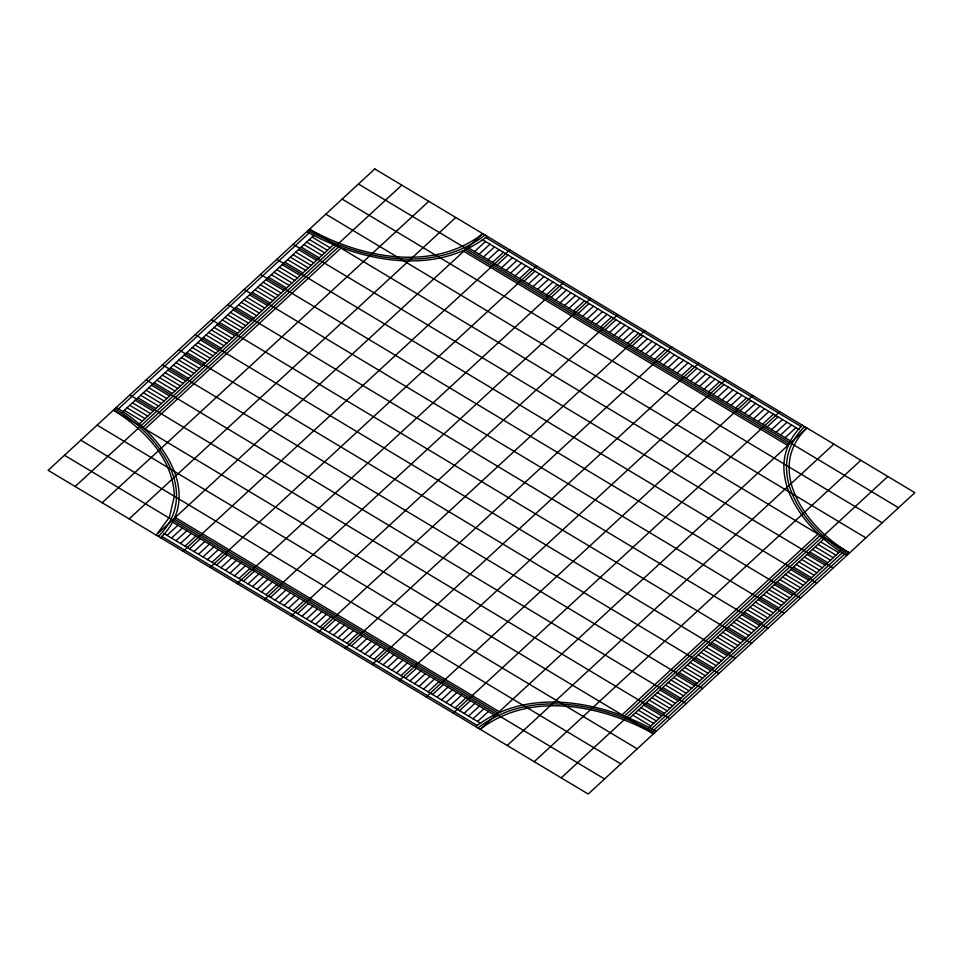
<?xml version="1.0" encoding="UTF-8"?>
<svg xmlns="http://www.w3.org/2000/svg" width="963" height="963" viewBox="0 0 963 963"><rect width="100%" height="100%" fill="white"/><g stroke="black" fill="none" stroke-linecap="round" stroke-linejoin="round"><path stroke-width="1.44" d="M158.413 536.427C202.615 492.635 157.089 432.772 114.838 408.806M160.665 537.775C205.757 493.092 159.316 432.002 116.198 407.542M802.335 425.225C757.243 469.908 803.684 530.998 846.802 555.458M804.587 426.573C760.385 470.365 805.911 530.228 848.162 554.194M118.268 409.058L309.159 232.926M122.409 412.092L314.022 235.285M138.985 424.202L333.463 244.758M75.15 486.52L401.788 185.137M143.102 427.247L338.338 247.106M144.787 429.125L341.155 247.936M102.162 502.71L428.788 201.327M129.162 518.888L455.788 217.506M166.996 535.356L177.89 525.304M474.578 251.548L485.46 241.508M171.498 538.052L182.38 528.013M479.08 254.256L489.962 244.205M176 540.749L186.882 530.709M483.582 256.952L494.464 246.901M180.502 543.445L191.384 533.406M488.072 259.649L498.966 249.598M185.004 546.141L195.886 536.102M492.575 262.345L503.468 252.294M183.163 551.257L509.8 249.874M189.494 548.85L200.388 538.799M497.077 265.042L507.97 254.99M193.996 551.546L204.89 541.495M501.579 267.738L512.472 257.699M198.498 554.243L209.392 544.191M506.081 270.434L516.962 260.395M203 556.939L213.894 546.888M510.583 273.131L521.465 263.092M207.502 559.635L218.384 549.584M515.085 275.827L525.967 265.788M212.004 562.332L222.886 552.281M519.587 278.536L530.469 268.484M210.175 567.448L536.8 266.065M216.506 565.028L227.388 554.989M524.077 281.232L534.971 271.181M221.008 567.725L231.89 557.685M528.579 283.929L539.473 273.877M225.511 570.421L236.392 560.382M533.081 286.625L543.975 276.574M230.001 573.117L240.894 563.078M537.583 289.321L548.477 279.27M234.503 575.826L245.396 565.775M542.085 292.018L552.967 281.966M239.005 578.522L249.899 568.471M546.587 294.714L557.469 284.675M237.175 583.638L563.8 282.255M243.507 581.219L254.401 571.167M551.089 297.411L561.971 287.371M248.009 583.915L258.891 573.864M555.591 300.107L566.473 290.068M252.511 586.611L263.393 576.56M560.081 302.803L570.975 292.764M257.013 589.308L267.895 579.269M564.583 305.512L575.477 295.46M261.515 592.004L272.397 581.965M569.085 308.208L579.979 298.157M266.005 594.701L276.899 584.661M573.587 310.905L584.481 300.853M264.175 599.817L590.813 298.434M270.507 597.397L281.401 587.358M578.089 313.601L588.971 303.55M275.009 600.093L285.903 590.054M582.591 316.297L593.473 306.246M279.511 602.802L290.405 592.751M587.093 318.994L597.975 308.942M284.013 605.498L294.895 595.447M591.595 321.69L602.477 311.651M288.515 608.195L299.397 598.143M596.097 324.387L606.979 314.347M293.017 610.891L303.899 600.84M600.587 327.083L611.481 317.044M291.175 616.007L617.813 314.624M297.519 613.587L308.401 603.536M605.089 329.779L615.983 319.74M302.009 616.284L312.903 606.245M609.591 332.488L620.485 322.436M306.511 618.98L317.405 608.941M614.093 335.184L624.987 325.133M311.013 621.677L321.907 611.637M618.595 337.881L629.477 327.829M315.515 624.373L326.409 614.334M623.097 340.577L633.979 330.526M320.017 627.069L330.899 617.03M627.599 343.273L638.481 333.222M318.187 632.197L644.813 330.803M324.519 629.778L335.401 619.727M632.101 345.97L642.983 335.931M329.021 632.474L339.903 622.423M636.591 348.666L647.485 338.627M333.523 635.171L344.405 625.119M641.093 351.363L651.987 341.323M338.013 637.867L348.907 627.816M645.595 354.059L656.489 344.02M342.515 640.564L353.409 630.512M650.097 356.755L660.991 346.716M347.017 643.26L357.911 633.221M654.599 359.464L665.481 349.413M345.187 648.376L671.825 346.993M351.519 645.956L362.413 635.917M659.101 362.16L669.983 352.109M356.021 648.653L366.903 638.613M663.603 364.857L674.485 354.805M360.523 651.349L371.405 641.31M668.105 367.553L678.987 357.502M365.025 654.058L375.907 644.006M672.595 370.249L683.489 360.198M369.527 656.754L380.409 646.703M677.097 372.946L687.991 362.907M374.029 659.45L384.911 649.399M681.599 375.642L692.493 365.603M372.187 664.566L698.825 363.183M378.519 662.147L389.413 652.095M686.101 378.339L696.995 368.299M383.021 664.843L393.915 654.792M690.603 381.035L701.485 370.996M387.523 667.54L398.417 657.488M695.105 383.731L705.987 373.692M392.025 670.236L402.919 660.197M699.607 386.44L710.489 376.389M396.527 672.932L407.409 662.893M704.109 389.136L714.991 379.085M401.029 675.629L411.911 665.589M708.599 391.833L719.493 381.781M399.2 680.745L725.825 379.362M405.531 678.325L416.413 668.286M713.101 394.529L723.995 384.478M410.033 681.034L420.915 670.982M717.604 397.225L728.497 387.174M414.523 683.73L425.417 673.679M722.106 399.922L732.999 389.883M419.025 686.426L429.919 676.375M726.608 402.618L737.489 392.579M423.527 689.123L434.421 679.071M731.11 405.315L741.992 395.275M428.029 691.819L438.923 681.768M735.612 408.011L746.494 397.972M426.2 696.935L752.825 395.552M432.531 694.516L443.413 684.464M740.114 410.72L750.996 400.668M437.033 697.212L447.915 687.173M744.616 413.416L755.498 403.365M441.536 699.908L452.417 689.869M749.106 416.112L760 406.061M446.038 702.605L456.919 692.566M753.608 418.809L764.502 408.757M450.528 705.301L461.421 695.262M758.11 421.505L769.004 411.454M455.03 708.01L465.923 697.958M762.612 424.202L773.506 414.15M453.2 713.126L779.837 411.743M459.532 710.706L470.426 700.655M767.114 426.898L777.996 416.859M464.034 713.402L474.928 703.351M771.616 429.594L782.498 419.555M468.536 716.099L479.418 706.048M776.118 432.291L787 422.251M473.038 718.795L483.92 708.744M780.62 434.987L791.502 424.948M477.54 721.492L488.422 711.452M785.11 437.696L796.004 427.644M507.212 745.494L833.838 444.112M534.212 761.673L860.838 460.29M621.845 715.064L818.213 533.875M624.662 715.894L819.898 535.753M561.212 777.863L887.85 476.48M629.537 718.242L824.015 538.799M648.978 727.715L840.591 550.908M651.409 728.895L842.661 552.425M653.841 730.074L844.732 553.942M485.051 235.044C433.88 274.696 360.559 259.673 308.1 230.482M487.302 236.392C435.083 276.85 360.27 261.515 306.74 231.734M475.698 726.608C527.917 686.15 602.73 701.485 656.272 731.266M477.949 727.956C529.12 688.304 602.441 703.327 654.9 732.518M485.641 237.464L801.276 426.657M482.319 239.631L799.146 429.522M469.065 248.249L790.623 440.994M358.453 184.017L898.515 507.73M465.719 250.38L788.528 443.883M463.42 251.078L788.107 445.7M342.118 199.088L882.192 522.801M325.783 214.159L865.857 537.872M312.12 237.042L330.128 247.828M820.693 541.868L838.689 552.666M309.4 239.558L327.408 250.344M817.96 544.384L835.968 555.17M306.679 242.062L324.687 252.86M815.24 546.9L833.248 557.685M303.959 244.578L321.955 255.364M812.519 549.404L830.527 560.201M301.238 247.082L319.235 257.879M809.799 551.919L827.807 562.705M293.125 244.301L833.188 568.014M298.518 249.598L316.514 260.383M807.078 554.435L825.074 565.221M295.797 252.113L313.794 262.899M804.358 556.939L822.354 567.737M293.065 254.617L311.073 265.415M801.637 559.455L819.633 570.24M290.344 257.133L308.353 267.919M798.917 561.971L816.913 572.756M287.624 259.649L305.632 270.434M796.184 564.474L814.192 575.272M284.904 262.153L302.912 272.95M793.464 566.99L811.472 577.776M276.79 259.36L816.865 583.084M282.183 264.669L300.179 275.454M790.743 569.494L808.751 580.292M279.463 267.184L297.459 277.97M788.023 572.01L806.031 582.808M276.742 269.688L294.738 280.486M785.302 574.526L803.311 585.311M274.022 272.204L292.018 282.99M782.582 577.03L800.578 587.827M271.289 274.72L289.297 285.505M779.861 579.545L797.858 590.331M268.569 277.224L286.577 288.021M777.141 582.061L795.137 592.847M260.455 274.431L800.53 598.155M265.848 279.739L283.856 290.525M774.421 584.565L792.417 595.363M263.128 282.243L281.136 293.041M771.688 587.081L789.696 597.867M260.407 284.759L278.403 295.545M768.968 589.597L786.976 600.382M257.687 287.275L275.683 298.061M766.247 592.101L784.255 602.898M254.966 289.779L272.962 300.576M763.527 594.616L781.535 605.402M252.246 292.295L270.242 303.08M760.806 597.132L778.802 607.918M244.133 289.502L784.195 613.214M249.513 294.81L267.521 305.596M758.086 599.636L776.082 610.434M246.793 297.314L264.801 308.112M755.365 602.152L773.361 612.937M244.072 299.83L262.08 310.616M752.645 604.656L770.641 615.453M241.352 302.346L259.36 313.131M749.912 607.172L767.92 617.969M238.631 304.85L256.639 315.647M747.192 609.687L765.2 620.473M235.911 307.366L253.907 318.151M744.471 612.191L762.479 622.989M227.798 304.573L767.86 628.285M233.19 309.869L251.187 320.667M741.751 614.707L759.759 625.493M230.47 312.385L248.466 323.183M739.03 617.223L757.026 628.008M227.75 314.901L245.746 325.687M736.31 619.727L754.306 630.524M225.017 317.405L243.025 328.202M733.589 622.242L751.585 633.028M222.297 319.921L240.305 330.706M730.869 624.758L748.865 635.544M219.576 322.436L237.584 333.222M728.136 627.262L746.144 638.06M211.463 319.644L751.537 643.356M216.856 324.94L234.864 335.738M725.416 629.778L743.424 640.564M214.135 327.456L232.131 338.242M722.695 632.294L740.703 643.079M211.415 329.972L229.411 340.758M719.975 634.798L737.983 645.595M208.694 332.476L226.69 343.273M717.254 637.313L735.25 648.099M205.974 334.992L223.97 345.777M714.534 639.817L732.53 650.615M203.241 337.507L221.249 348.293M711.813 642.333L729.81 653.131M195.14 334.715L735.202 658.427M200.521 340.011L218.529 350.809M709.093 644.849L727.089 655.634M197.8 342.527L215.808 353.313M706.361 647.353L724.369 658.15M195.08 345.031L213.088 355.829M703.64 649.869L721.648 660.654M192.359 347.547L210.355 358.344M700.92 652.384L718.928 663.17M189.639 350.063L207.635 360.848M698.199 654.888L716.207 665.686M186.918 352.566L204.914 363.364M695.479 657.404L713.487 668.19M178.805 349.786L718.867 673.498M184.198 355.082L202.194 365.868M692.758 659.92L710.754 670.705M181.465 357.598L199.473 368.384M690.038 662.424L708.034 673.221M178.745 360.102L196.753 370.899M687.317 664.939L705.313 675.725M176.024 362.618L194.032 373.403M684.597 667.455L702.593 678.241M173.304 365.133L191.312 375.919M681.864 669.959L699.872 680.757M170.583 367.637L188.579 378.435M679.144 672.475L697.152 683.261M162.47 364.845L702.545 688.569M167.863 370.153L185.859 380.939M676.423 674.979L694.431 685.776M165.142 372.669L183.139 383.455M673.703 677.495L691.711 688.28M162.422 375.173L180.418 385.97M670.982 680.01L688.978 690.796M159.689 377.689L177.698 388.474M668.262 682.514L686.258 693.312M156.969 380.192L174.977 390.99M665.541 685.03L683.537 695.816M154.249 382.708L172.257 393.506M662.821 687.546L680.817 698.331M146.135 379.916L686.21 703.64M151.528 385.224L169.536 396.01M660.088 690.05L678.096 700.847M148.808 387.728L166.816 398.526M657.368 692.566L675.376 703.351M146.087 390.244L164.083 401.029M654.647 695.081L672.655 705.867M143.367 392.76L161.363 403.545M651.927 697.585L669.935 708.383M140.646 395.263L158.642 406.061M649.206 700.101L667.203 710.887M137.926 397.779L155.922 408.565M646.486 702.617L664.482 713.402M129.812 394.986L669.875 718.699M135.193 400.295L153.201 411.081M643.765 705.121L661.762 715.918M132.473 402.799L150.481 413.596M641.045 707.636L659.041 718.422M129.752 405.315L147.76 416.1M638.313 710.14L656.321 720.938M127.032 407.831L145.04 418.616M635.592 712.656L653.6 723.442M124.311 410.334L142.307 421.132M632.872 715.172L650.88 725.958M97.143 425.128L637.217 748.841M80.808 440.199L620.882 763.912M174.893 517.3L499.58 711.922M174.472 519.117L497.281 712.62M64.485 455.27L604.547 778.983M172.377 522.006L493.935 714.751M163.854 533.478L480.681 723.369M161.724 536.343L477.359 725.536M174.351 496.27L169.392 517.275L156.162 535.079L482.8 233.696C432.664 272.541 360.848 257.819 309.46 229.23L849.522 552.943C808.138 529.457 763.539 470.811 806.838 427.921L480.2 729.304C530.336 690.459 602.152 705.181 653.54 733.77L113.478 410.057C143.776 429.221 173.171 458.207 174.351 496.27M374.788 168.946L48.15 470.329L588.212 794.054L914.85 492.671L374.788 168.946"/></g></svg>
